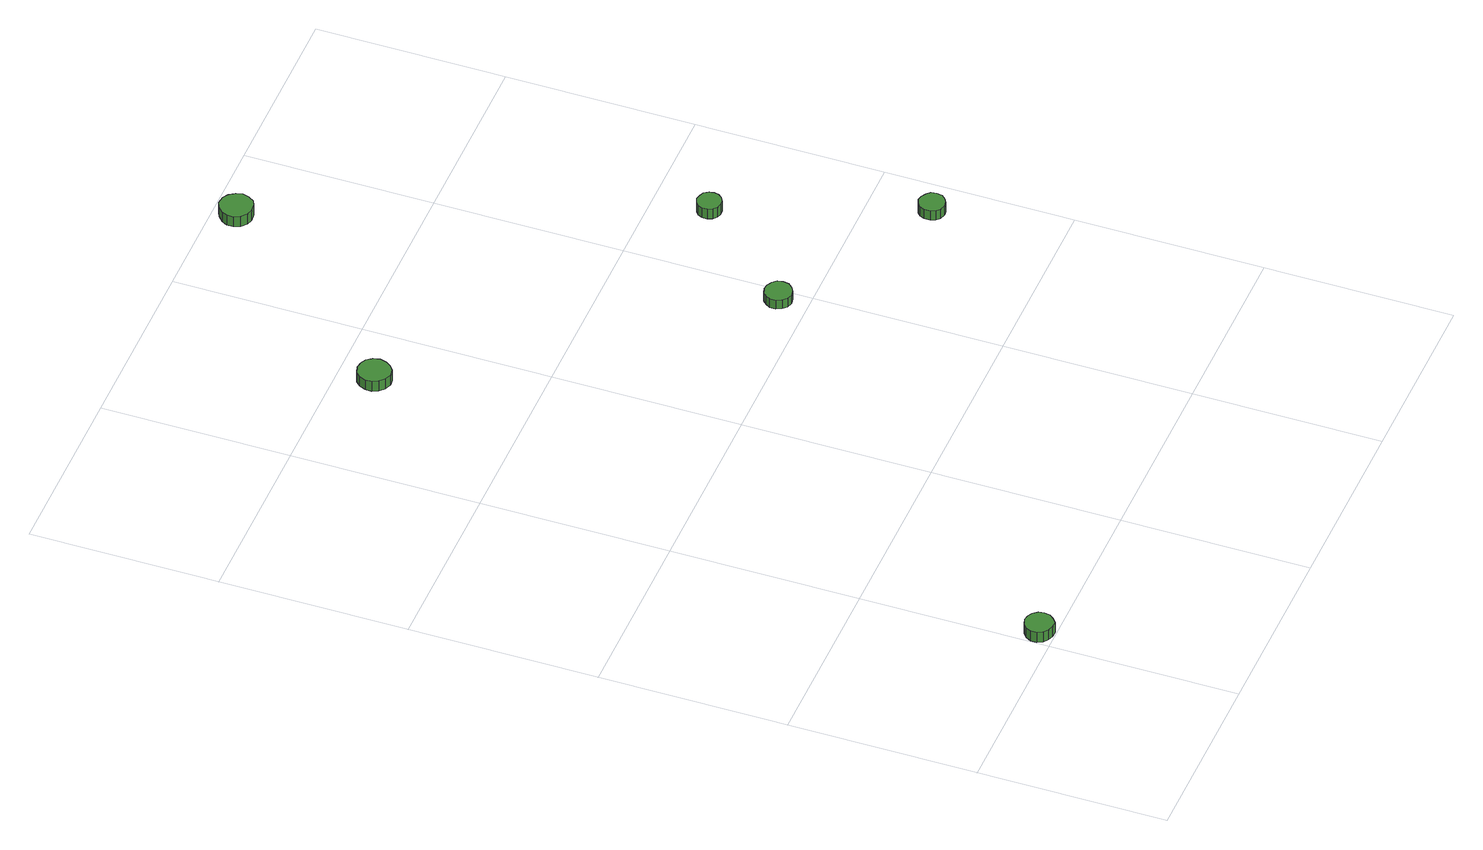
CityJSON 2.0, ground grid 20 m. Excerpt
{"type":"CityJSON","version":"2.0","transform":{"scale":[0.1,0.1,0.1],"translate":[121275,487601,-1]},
"CityObjects":{
"tree1":{"type":"SolitaryVegetationObject","attributes":{"function":"something"},"geometry":[{"type":"MultiSurface","lod":"1","boundaries":[[[0,1,2,3,4,5,6,7,8,9,10,11,12,13,14]],[[15,16,17,18,19,20,21,22,23,24,25,26,27,28,29]],[[0,29,28,1]],[[1,28,27,2]],[[2,27,26,3]],[[3,26,25,4]],[[4,25,24,5]],[[5,24,23,6]],[[6,23,22,7]],[[7,22,21,8]],[[8,21,20,9]],[[9,20,19,10]],[[10,19,18,11]],[[11,18,17,12]],[[12,17,16,13]],[[13,16,15,14]],[[14,15,29,0]]]}]},
"tree2":{"type":"SolitaryVegetationObject","attributes":{"function":"something"},"geometry":[{"type":"MultiSurface","lod":"1","boundaries":[[[30,31,32,33,34,35,36,37,38,39,40,41,42,43,44]],[[45,46,47,48,49,50,51,52,53,54,55,56,57,58,59]],[[30,59,58,31]],[[31,58,57,32]],[[32,57,56,33]],[[33,56,55,34]],[[34,55,54,35]],[[35,54,53,36]],[[36,53,52,37]],[[37,52,51,38]],[[38,51,50,39]],[[39,50,49,40]],[[40,49,48,41]],[[41,48,47,42]],[[42,47,46,43]],[[43,46,45,44]],[[44,45,59,30]]]}]},
"tree3":{"type":"SolitaryVegetationObject","attributes":{"function":"something"},"geometry":[{"type":"MultiSurface","lod":"1","boundaries":[[[60,61,62,63,64,65,66,67,68,69,70,71,72,73,74]],[[75,76,77,78,79,80,81,82,83,84,85,86,87,88,89]],[[60,89,88,61]],[[61,88,87,62]],[[62,87,86,63]],[[63,86,85,64]],[[64,85,84,65]],[[65,84,83,66]],[[66,83,82,67]],[[67,82,81,68]],[[68,81,80,69]],[[69,80,79,70]],[[70,79,78,71]],[[71,78,77,72]],[[72,77,76,73]],[[73,76,75,74]],[[74,75,89,60]]]}]},
"tree4":{"type":"SolitaryVegetationObject","attributes":{"function":"something"},"geometry":[{"type":"MultiSurface","lod":"1","boundaries":[[[90,91,92,93,94,95,96,97,98,99,100,101,102,103,104]],[[105,106,107,108,109,110,111,112,113,114,115,116,117,118,119]],[[90,119,118,91]],[[91,118,117,92]],[[92,117,116,93]],[[93,116,115,94]],[[94,115,114,95]],[[95,114,113,96]],[[96,113,112,97]],[[97,112,111,98]],[[98,111,110,99]],[[99,110,109,100]],[[100,109,108,101]],[[101,108,107,102]],[[102,107,106,103]],[[103,106,105,104]],[[104,105,119,90]]]}]},
"tree5":{"type":"SolitaryVegetationObject","attributes":{"function":"something"},"geometry":[{"type":"MultiSurface","lod":"1","boundaries":[[[120,121,122,123,124,125,126,127,128,129,130,131,132,133,134]],[[135,136,137,138,139,140,141,142,143,144,145,146,147,148,149]],[[120,149,148,121]],[[121,148,147,122]],[[122,147,146,123]],[[123,146,145,124]],[[124,145,144,125]],[[125,144,143,126]],[[126,143,142,127]],[[127,142,141,128]],[[128,141,140,129]],[[129,140,139,130]],[[130,139,138,131]],[[131,138,137,132]],[[132,137,136,133]],[[133,136,135,134]],[[134,135,149,120]]]}]},
"tree6":{"type":"SolitaryVegetationObject","attributes":{"function":"something"},"geometry":[{"type":"MultiSurface","lod":"1","boundaries":[[[150,151,152,153,154,155,156,157,158,159,160,161,162,163,164]],[[165,166,167,168,169,170,171,172,173,174,175,176,177,178,179]],[[150,179,178,151]],[[151,178,177,152]],[[152,177,176,153]],[[153,176,175,154]],[[154,175,174,155]],[[155,174,173,156]],[[156,173,172,157]],[[157,172,171,158]],[[158,171,170,159]],[[159,170,169,160]],[[160,169,168,161]],[[161,168,167,162]],[[162,167,166,163]],[[163,166,165,164]],[[164,165,179,150]]]}]}
},
"vertices":[
[32,17,19],[31,23,19],[27,28,19],[22,31,19],[16,32,19],[10,30,19],[5,26,19],[2,20,19],[2,14,19],[5,8,19],[10,4,19],[16,2,19],[22,2,19],[27,6,19],[31,11,19],[31,11,6],[27,6,6],[22,2,6],[16,2,6],[10,4,6],[5,8,6],[2,14,6],[2,20,6],[5,26,6],[10,30,6],[16,32,6],[22,31,6],[27,28,6],[31,23,6],[32,17,6],
[150,762,21],[148,769,21],[144,775,21],[138,778,21],[131,779,21],[124,777,21],[119,772,21],[116,765,21],[116,758,21],[119,752,21],[124,747,21],[131,744,21],[138,745,21],[144,749,21],[148,755,21],[148,755,8],[144,749,8],[138,745,8],[131,744,8],[124,747,8],[119,752,8],[116,758,8],[116,765,8],[119,772,8],[124,777,8],[131,779,8],[138,778,8],[144,775,8],[148,769,8],[150,762,8],
[401,432,18],[400,438,18],[396,442,18],[391,445,18],[385,446,18],[379,444,18],[375,440,18],[372,435,18],[372,429,18],[375,423,18],[379,419,18],[385,417,18],[391,418,18],[396,421,18],[400,426,18],[400,426,7],[396,421,7],[391,418,7],[385,417,7],[379,419,7],[375,423,7],[372,429,7],[372,435,7],[375,440,7],[379,444,7],[385,446,7],[391,445,7],[396,442,7],[400,438,7],[401,432,7],
[333,976,19],[331,983,19],[327,989,19],[321,993,19],[313,994,19],[307,991,19],[301,986,19],[298,980,19],[298,973,19],[301,966,19],[307,961,19],[313,959,19],[321,960,19],[327,963,19],[331,969,19],[331,969,6],[327,963,6],[321,960,6],[313,959,6],[307,961,6],[301,966,6],[298,973,6],[298,980,6],[301,986,6],[307,991,6],[313,994,6],[321,993,6],[327,989,6],[331,983,6],[333,976,6],
[497,541,21],[496,546,21],[493,551,21],[488,553,21],[483,554,21],[478,552,21],[474,549,21],[472,544,21],[472,539,21],[474,534,21],[478,530,21],[483,529,21],[488,529,21],[493,532,21],[496,536,21],[496,536,8],[493,532,8],[488,529,8],[483,529,8],[478,530,8],[474,534,8],[472,539,8],[472,544,8],[474,549,8],[478,552,8],[483,554,8],[488,553,8],[493,551,8],[496,546,8],[497,541,8],
[576,336,19],[575,342,19],[571,346,19],[566,349,19],[561,350,19],[555,348,19],[551,344,19],[549,339,19],[549,333,19],[551,328,19],[555,324,19],[561,322,19],[566,323,19],[571,326,19],[575,330,19],[575,330,7],[571,326,7],[566,323,7],[561,322,7],[555,324,7],[551,328,7],[549,333,7],[549,339,7],[551,344,7],[555,348,7],[561,350,7],[566,349,7],[571,346,7],[575,342,7],[576,336,7]
]}
